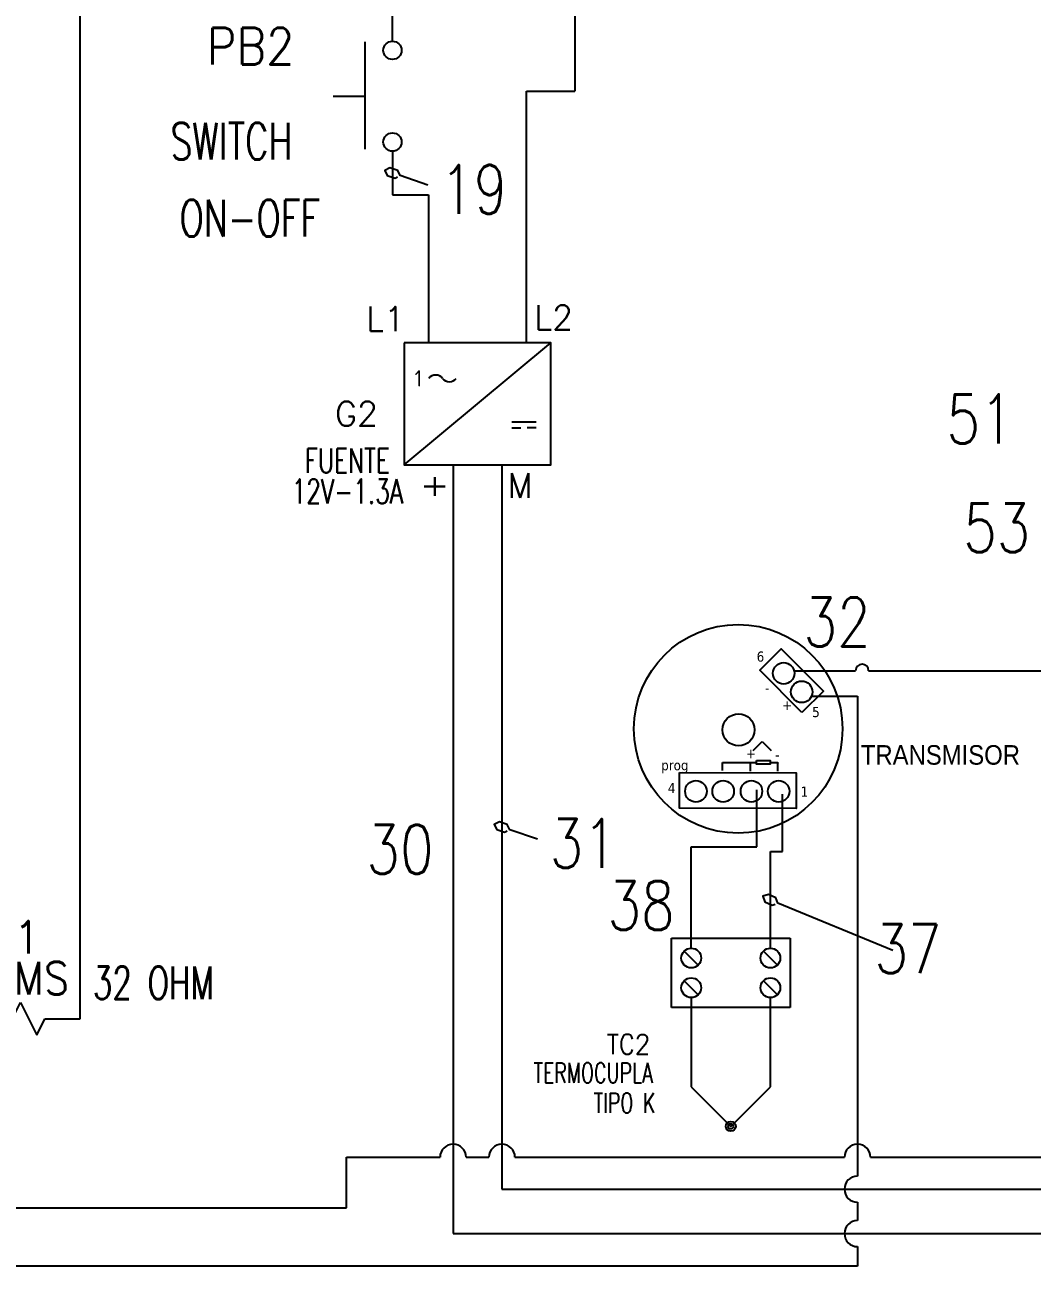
# Model space of a CAD drawing. Header units: millimetres. Extents: x 123.5 to 144.3, y 105.4 to 121.6.
# Drawn here: x 132.851 to 136.715, y 112.913 to 117.672 of the extents above; entities that cross this region are included whole.
import ezdxf
from ezdxf.enums import TextEntityAlignment as Align

# ---------------------------------------------------------------- set-up
doc = ezdxf.new("R2010")
doc.units = ezdxf.units.MM
for name, color, linetype in [('DESC', 250, 'Continuous'), ('MISC', 7, 'Continuous'), ('SYMS', 7, 'Continuous'), ('TAGS', 250, 'Continuous'), ('TERMS', 250, 'Continuous'), ('WIREFIXED', 7, 'Continuous'), ('WIRES', 7, 'Continuous')]:
    doc.layers.add(name, color=color, linetype=linetype)
doc.styles.add('SLDTEXTSTYLE2', font='GOTHIC.TTF', dxfattribs={"width": 0.913})
doc.styles.get("Standard").update_dxf_attribs({"font": 'tahoma.ttf'})
doc.styles.add('WD', font='romans.shx')
doc.styles.add('WD_IEC', font='isocp2.shx', dxfattribs={"width": 0.9, "height": 4})

# ---------------------------------------------------------------- blocks, each defined once
blk = doc.blocks.new('HRE1')
for p, q in [((-0.125, 0), (-0.0938, 0.0625)), ((-0.0938, 0.0625), (-0.0312, -0.0625)), ((-0.0312, -0.0625), (0.0312, 0.0625)), ((0.0312, 0.0625), (0.0938, -0.0625)), ((0.0938, -0.0625), (0.125, 0))]:
    blk.add_line(p, q)
at = {"style": 'WD'}
for tag, width, p in [('INST', 0.7, (0, 0.8883)), ('LOC', 0.7, (0, 0.7187)), ('DESC1', 0.7, (0, 0.5625)), ('DESC2', 0.7, (0, 0.4062)), ('RATING1', 0.9, (0.0055, 0.0938))]:
    blk.add_attdef(tag, text='', height=0.125, dxfattribs=dict(at, width=width)).set_placement(p, align=Align.CENTER)
blk.add_attdef('TAG1', text='', height=0.125, dxfattribs=at).set_placement((0, 0.25), align=Align.CENTER)
for tag, p, height, flags in [('FAMILY', (0.2047, 0.1523), 0.01, 9), ('X4TERM01', (-0.125, 0), 0.0125, 1), ('X1TERM02', (0.125, 0), 0.0125, 1)]:
    blk.add_attdef(tag, p, '', height=height, dxfattribs=dict(at, flags=flags))
at = {"linetype": 'Continuous', "style": 'WD', "flags": 9}
for tag, p in [('MFG', (0.2278, 0.0887)), ('CAT', (0.2297, 0.1082)), ('ASSYCODE', (0.2188, 0.0625))]:
    blk.add_attdef(tag, text='', height=0.01, dxfattribs=at).set_placement(p, align=Align.CENTER)
at = {"linetype": 'Continuous', "style": 'WD', "flags": 8}
blk.add_attdef('TERM01', text='', height=0.125, dxfattribs=at).set_placement((-0.2188, -0.0314), align=Align.TOP_RIGHT)
blk.add_attdef('TERM02', text='', height=0.125, dxfattribs=at).set_placement((0.2188, -0.0314), align=Align.TOP_LEFT)
at = {"style": 'WD', "width": 0.9}
blk.add_attdef('RATING2', text='', height=0.125, dxfattribs=at).set_placement((0.0055, -0.1876), align=Align.TOP_CENTER)
blk = doc.blocks.new('VPW1_1PH')
for p, q in [((-0.125, -0.625), (0.625, 0)), ((0.4252, -0.4038), (0.5503, -0.4038)), ((0.4252, -0.4351), (0.4721, -0.4351)), ((0.5503, -0.4351), (0.5034, -0.4351))]:
    blk.add_line(p, q)
blk.add_lwpolyline([(-0.125, 0), (-0.125, -0.625), (0.625, -0.625), (0.625, 0)], close=True)
for centre, start, end in [((0.0364, -0.2089), 36.8699, 143.1301), ((0.1064, -0.1564), 216.8699, 323.1301)]:
    blk.add_arc(centre, 0.0438, start, end)
at = {"style": 'WD_IEC'}
blk.add_text('1', height=0.084, dxfattribs=at).set_placement((-0.0336, -0.1826), align=Align.MIDDLE_RIGHT)
at = {"linetype": 'Continuous', "style": 'WD', "flags": 8}
for tag, p in [('TERM02', (0.2098, 0.7277)), ('TERM03', (0.46, 0.7275)), ('TERM01', (-0.04, 0.6858)), ('TERM04', (0.085, -0.665)), ('TERM05', (0.335, -0.665))]:
    blk.add_attdef(tag, text='', height=0.125, rotation=90, dxfattribs=at).set_placement(p, align=Align.RIGHT)
at = {"style": 'WD', "width": 0.7}
for tag, p in [('INST', (-0.4155, 0.1687)), ('LOC', (-0.4155, -0.0009)), ('RATING1', (-0.4155, -0.3401)), ('XREF', (-0.4155, -0.5097)), ('DESC1', (-0.4155, -0.666)), ('DESC2', (-0.4155, -0.8222)), ('DESC3', (-0.4155, -0.9766))]:
    blk.add_attdef(tag, text='', height=0.125, dxfattribs=at).set_placement(p, align=Align.CENTER)
at = {"style": 'WD'}
for tag, p, height, flags in [('X2TERM01', (0, 0), 0.0125, 1), ('X2TERM02', (0.25, 0), 0.0125, 1), ('X2TERM03', (0.5, 0), 0.0125, 1), ('FAMILY', (0.6836, -0.525), 0.01, 9), ('X8TERM04', (0.125, -0.625), 0.0125, 1), ('X8TERM05', (0.375, -0.625), 0.0125, 1)]:
    blk.add_attdef(tag, p, '', height=height, dxfattribs=dict(at, flags=flags))
blk.add_attdef('TAG1', text='', height=0.125, dxfattribs=at).set_placement((-0.4155, -0.1705), align=Align.CENTER)
at = {"linetype": 'Continuous', "style": 'WD', "flags": 9}
for tag, p in [('CAT', (0.7108, -0.0659)), ('MFG', (0.7089, -0.0854)), ('ASSYCODE', (0.7089, -0.606))]:
    blk.add_attdef(tag, text='', height=0.01, dxfattribs=at).set_placement(p, align=Align.CENTER)
blk = doc.blocks.new('VPB11')
for p, q in [((-0.0938, 0.1849), (-0.0938, -0.1801)), ((-0.2022, 0), (-0.0938, 0))]:
    blk.add_line(p, q)
for centre in [(0, 0.1562), (0, -0.1562)]:
    blk.add_circle(centre, 0.0312)
at = {"style": 'WD'}
for tag, p, width in [('INST', (0.1269, 0.3902), 0.7), ('LOC', (0.1269, 0.2206), 0.7), ('TAG1', (0.1269, 0.0644), 0.9), ('XREF', (0.1287, -0.09), 0.7), ('DESC1', (0.1287, -0.242), 0.7), ('DESC2', (0.1287, -0.3982), 0.7)]:
    blk.add_attdef(tag, p, '', height=0.125, dxfattribs=dict(at, width=width))
at = {"linetype": 'Continuous', "style": 'WD'}
for tag, height, flags, p in [('TERM01', 0.125, 8, (-0.055, 0.2223)), ('MFG', 0.01, 9, (-0.1421, -0.0881)), ('CAT', 0.01, 9, (-0.1421, -0.0731))]:
    blk.add_attdef(tag, text='', height=height, dxfattribs=dict(at, flags=flags)).set_placement(p, align=Align.RIGHT)
at = {"color": 7, "style": 'WD', "flags": 1}
for tag, p in [('X2TERM01', (0, 0.1875)), ('X8TERM02', (0, -0.1875))]:
    blk.add_attdef(tag, p, '', height=0.0125, dxfattribs=at)
at = {"color": 7, "style": 'WD'}
for tag, p in [('X4LINK', (-0.2656, 0)), ('X1LINK', (0, 0))]:
    blk.add_attdef(tag, p, '', height=0.01, dxfattribs=at)
at = {"style": 'WD'}
for tag, flags, p in [('FAMILY', 9, (-0.1421, -0.0365)), ('CONTACT', 1, (-0.1421, -0.0531))]:
    blk.add_attdef(tag, text='', height=0.01, dxfattribs=dict(at, flags=flags)).set_placement(p, align=Align.RIGHT)
at = {"linetype": 'Continuous', "style": 'WD', "flags": 9}
blk.add_attdef('ASSYCODE', text='', height=0.01, dxfattribs=at).set_placement((-0.1551, -0.1064), align=Align.CENTER)
at = {"linetype": 'Continuous', "style": 'WD', "flags": 8}
blk.add_attdef('TERM02', text='', height=0.125, dxfattribs=at).set_placement((-0.0407, -0.2291), align=Align.TOP_RIGHT)
blk = doc.blocks.new('VTC1LTB')
for p, q in [((-0.125, 0.0625), (0.625, 0.0625)), ((-0.125, -0.375), (-0.125, 0.0625)), ((0.625, 0.0625), (0.625, -0.375)), ((-0.0442, -0.0183), (0.0442, -0.1067)), ((0.4558, -0.0183), (0.5442, -0.1067)), ((-0.0442, -0.2058), (0.0442, -0.2942)), ((0.4558, -0.2058), (0.5442, -0.2942)), ((0, -0.3125), (0, -0.875)), ((0.5, -0.875), (0.5, -0.3125)), ((0.625, -0.375), (-0.125, -0.375)), ((0, -0.875), (0.25, -1.125)), ((0.25, -1.125), (0.5, -0.875))]:
    blk.add_line(p, q)
for centre, radius in [((0, -0.0625), 0.0625), ((0.5, -0.0625), 0.0625), ((0, -0.25), 0.0625), ((0.5, -0.25), 0.0625), ((0.25, -1.125), 0.0313), ((0.25, -1.125), 0.0163)]:
    blk.add_circle(centre, radius)
at = {"color": 7, "style": 'WD', "flags": 1}
for tag, p in [('X8TERM01', (0, 0)), ('X8TERM02', (0.5, 0)), ('X4TERM01', (-0.0625, -0.0625)), ('X1TERM02', (0.5625, -0.0625))]:
    blk.add_attdef(tag, p, '', height=0.0125, dxfattribs=at)
at = {"linetype": 'Continuous', "style": 'WD', "flags": 8}
blk.add_attdef('TERM02', text='', height=0.125, rotation=90, dxfattribs=at).set_placement((0.4062, -0.0312), align=Align.RIGHT)
blk.add_attdef('TERM01', text='', height=0.125, rotation=90, dxfattribs=at).set_placement((0.0938, -0.0312), align=Align.TOP_RIGHT)
at = {"style": 'WD'}
for tag, p, width in [('INST', (0.6875, -0.3598), 0.7), ('LOC', (0.6875, -0.5294), 0.7), ('TAG1', (0.6894, -0.6856), 0.9), ('DESC1', (0.6912, -0.8419), 0.7), ('DESC2', (0.6912, -0.9981), 0.7), ('RATING1', (0.375, -1.1875), 0.9), ('WDTAGALT', (0.6875, -1.375), 0.7)]:
    blk.add_attdef(tag, p, '', height=0.125, dxfattribs=dict(at, width=width))
at = {"style": 'WD', "flags": 9}
blk.add_attdef('FAMILY', (0.2235, -1.1939), '', height=0.01, dxfattribs=at)
at = {"linetype": 'Continuous', "style": 'WD'}
for tag, p, flags in [('CAT', (0.2239, -1.2234), 1), ('MFG', (0.2534, -1.2075), 1), ('ASSYCODE', (0.2884, -1.2205), 9)]:
    blk.add_attdef(tag, p, '', height=0.01, dxfattribs=dict(at, flags=flags))
blk = doc.blocks.new('WD_WNV')
at = {"style": 'WD', "flags": 1}
for tag, p in [('W01USER', (-0.0625, 0.0938)), ('W02USER', (-0.0625, 0.0859)), ('W03USER', (-0.0625, 0.0781)), ('W04USER', (-0.0625, 0.0703)), ('W05USER', (-0.0625, 0.0625)), ('W06USER', (-0.0625, 0.0547)), ('W07USER', (-0.0625, 0.0469)), ('W08USER', (-0.0625, 0.0391)), ('W09USER', (-0.0625, 0.0312)), ('W10USER', (-0.0625, 0.0234))]:
    blk.add_attdef(tag, text='', height=0.005, dxfattribs=at).set_placement(p, align=Align.CENTER)
at = {"linetype": 'Continuous', "style": 'WD', "width": 0.8}
blk.add_attdef('WIRENO', text='', height=0.125, dxfattribs=at).set_placement((-0.05, 0), align=Align.MIDDLE_RIGHT)
blk = doc.blocks.new('WD_WNH')
at = {"linetype": 'Continuous', "style": 'WD', "width": 0.8}
blk.add_attdef('WIRENO', text='', height=0.125, dxfattribs=at).set_placement((0, 0.0625), align=Align.CENTER)
at = {"style": 'WD', "flags": 1}
for tag, p in [('W01USER', (0, 0.0781)), ('W02USER', (0, 0.0703)), ('W03USER', (0, 0.0625)), ('W04USER', (0, 0.0547)), ('W05USER', (0, 0.0469)), ('W06USER', (0, 0.0391)), ('W07USER', (0, 0.0312)), ('W08USER', (0, 0.0234)), ('W09USER', (0, 0.0156)), ('W10USER', (0, 0.0078))]:
    blk.add_attdef(tag, text='', height=0.005, dxfattribs=at).set_placement(p, align=Align.CENTER)

msp = doc.modelspace()

# ---------------------------------------------------------------- linework, layer by layer
at = {"layer": 'DESC'}
for p, q in [((135.6443, 114.8898), (135.6791, 114.9245)), ((135.6791, 114.9245), (135.7138, 114.8898)), ((135.5267, 114.8132), (135.5267, 114.8444)), ((135.5267, 114.8444), (135.6335, 114.8444)), ((135.6334, 114.8444), (135.6567, 114.8444)), ((135.6335, 114.8444), (135.6335, 114.8184)), ((135.7104, 114.8447), (135.739, 114.8447)), ((135.7392, 114.8447), (135.7393, 114.8416)), ((135.7393, 114.8108), (135.7393, 114.8416)), ((135.6334, 114.8186), (135.6334, 114.8113))]:
    msp.add_line(p, q, dxfattribs=at)
at = {"layer": 'DESC', "color": 7, "true_color": 0xffffff}
msp.add_line((135.739, 114.8447), (135.7392, 114.8447), dxfattribs=at)
at = {"layer": 'DESC', "color": 7}
for points in [[(135.8318, 115.0357), (135.6698, 115.1976), (135.752, 115.2799), (135.9141, 115.1181)], [(135.3625, 114.8053), (135.8099, 114.8043), (135.8096, 114.668), (135.3621, 114.6691)]]:
    msp.add_lwpolyline(points, close=True, dxfattribs=at)
at = {"layer": 'DESC'}
msp.add_lwpolyline([(135.657, 114.8515), (135.7102, 114.8515), (135.7102, 114.8374), (135.657, 114.8374)], close=True, dxfattribs=at)
at = {"layer": 'DESC', "color": 7}
for centre, radius in [((135.5873, 114.9734), 0.4), ((135.7615, 115.1861), 0.0413), ((135.831, 115.115), 0.0413), ((135.4251, 114.7338), 0.0413), ((135.5296, 114.7338), 0.0413), ((135.6381, 114.7338), 0.0413), ((135.7426, 114.7338), 0.0413)]:
    msp.add_circle(centre, radius, dxfattribs=at)
at = {"layer": 'DESC', "color": 7, "linetype": 'ByBlock'}
msp.add_circle((135.5887, 114.9694), 0.0613, dxfattribs=at)
at = {"layer": 'WIREFIXED'}
for points in [[(134.3971, 117.0578), (134.2908, 117.0941), (134.2811, 117.1139), (134.2515, 117.124), (134.2316, 117.1143), (134.2414, 117.0944), (134.271, 117.0843), (134.2809, 117.0892)], [(134.817, 114.5503), (134.7107, 114.5866), (134.7009, 114.6064), (134.6713, 114.6165), (134.6515, 114.6068), (134.6613, 114.5869), (134.6908, 114.5769), (134.7007, 114.5817)], [(136.1799, 114.1233), (135.739, 114.3047), (135.7315, 114.3255), (135.7032, 114.3388), (135.6824, 114.3313), (135.6899, 114.3105), (135.7182, 114.2972), (135.7286, 114.301)]]:
    msp.add_lwpolyline(points, dxfattribs=at)
at = {"layer": 'WIRES'}
for p, q in [((134.2612, 117.6096), (134.2612, 118.137)), ((134.9602, 118.137), (134.9602, 117.4178)), ((133.0628, 113.8616), (133.0628, 117.9129)), ((134.7748, 116.4536), (134.7748, 117.4178)), ((134.7748, 117.4178), (134.9602, 117.4178)), ((134.2612, 117.1877), (134.2612, 117.0206)), ((134.2612, 117.0206), (134.3998, 117.0206)), ((134.3998, 117.0206), (134.3998, 116.4536)), ((134.4936, 115.9848), (134.4936, 113.0382)), ((134.6811, 115.9848), (134.6811, 113.2085)), ((135.8017, 115.1957), (136.0375, 115.1957)), ((136.0875, 115.1957), (136.8294, 115.1957)), ((135.8687, 115.0981), (136.0448, 115.0981)), ((136.0448, 115.0981), (136.0448, 113.2585)), ((135.6588, 114.5208), (135.6588, 114.7396)), ((135.7568, 114.5035), (135.7568, 114.7223)), ((135.4071, 114.1325), (135.4071, 114.5208)), ((135.4071, 114.5208), (135.6588, 114.5208)), ((135.7107, 114.1325), (135.7107, 114.5035)), ((135.7107, 114.5035), (135.7568, 114.5035)), ((132.9281, 113.8616), (133.0628, 113.8616)), ((134.0846, 113.1368), (134.0846, 113.331)), ((134.0846, 113.331), (134.4436, 113.331)), ((134.5436, 113.331), (134.6311, 113.331)), ((134.7311, 113.331), (135.9948, 113.331)), ((136.0948, 113.331), (137.0769, 113.331)), ((134.6811, 113.2085), (137.8507, 113.2085)), ((130.5358, 113.1368), (134.0846, 113.1368)), ((136.0448, 113.1585), (136.0448, 113.0882)), ((134.4936, 113.0382), (138.0519, 113.0382)), ((136.0448, 112.9882), (136.0448, 112.9134)), ((136.0448, 112.9134), (127.1411, 112.9134))]:
    msp.add_line(p, q, dxfattribs=at)
for centre, radius, start, end in [((136.0625, 115.1957), 0.025, 0, 180), ((134.4936, 113.331), 0.05, 0, 180), ((134.6811, 113.331), 0.05, 0, 180), ((136.0448, 113.331), 0.05, 0, 180), ((136.0448, 113.2085), 0.05, 90, 270), ((136.0448, 113.0382), 0.05, 90, 270)]:
    msp.add_arc(centre, radius, start, end, dxfattribs=at)

# ---------------------------------------------------------------- block references
at = {"layer": 'SYMS'}
ref = msp.add_blockref('VPB11', (134.2612, 117.3986), dxfattribs=dict(at, xscale=1.125, yscale=1.125, zscale=1.125))
ref.add_attrib('DESC2', 'ON-OFF', (133.4444, 116.8605), dxfattribs={"layer": 'DESC', "height": 0.14062, "style": 'WD', "width": 0.7})
ref.add_attrib('DESC1', 'SWITCH', (133.4096, 117.1556), dxfattribs={"layer": 'DESC', "height": 0.14062, "style": 'WD', "width": 0.7})
ref.add_attrib('TAG1', 'PB2', (133.5487, 117.5202), dxfattribs={"layer": 'TAGS', "height": 0.14062, "style": 'WD', "width": 0.9})
ref = msp.add_blockref('VPW1_1PH', (134.3998, 116.4536), dxfattribs=dict(at, xscale=0.75, yscale=0.75, zscale=0.75))
ref.add_attrib('DESC1', 'FUENTE', dxfattribs={"layer": 'DESC', "height": 0.09375, "style": 'WD', "width": 0.7}).set_placement((134.0882, 115.9541), align=Align.CENTER)
ref.add_attrib('DESC2', '12V-1.3A', dxfattribs={"layer": 'DESC', "height": 0.09375, "style": 'WD', "width": 0.7}).set_placement((134.0882, 115.8369), align=Align.CENTER)
ref.add_attrib('TAG1', 'G2', dxfattribs={"layer": 'TAGS', "height": 0.09375, "style": 'WD'}).set_placement((134.123, 116.1344), align=Align.CENTER)
ref.add_attrib('TERM03', 'L2', dxfattribs={"layer": 'TERMS', "linetype": 'Continuous', "height": 0.09375, "style": 'WD', "flags": 8}).set_placement((134.9538, 116.5035), align=Align.RIGHT)
ref.add_attrib('TERM01', 'L1', dxfattribs={"layer": 'TERMS', "linetype": 'Continuous', "height": 0.09375, "style": 'WD', "flags": 8}).set_placement((134.3089, 116.4984), align=Align.RIGHT)
ref.add_attrib('TERM05', 'M', dxfattribs={"layer": 'TERMS', "linetype": 'Continuous', "height": 0.0938, "style": 'WD', "flags": 8}).set_placement((134.7991, 115.8592), align=Align.RIGHT)
ref.add_attrib('TERM04', '+', dxfattribs={"layer": 'TERMS', "linetype": 'Continuous', "height": 0.0938, "rotation": 90, "style": 'WD', "flags": 8}).set_placement((134.4636, 115.9548), align=Align.RIGHT)
ref = msp.add_blockref('HRE1', (132.8031, 113.8616), dxfattribs=at)
ref.add_attrib('RATING1', 'OHMS', dxfattribs={"layer": 'MISC', "height": 0.125, "style": 'WD', "width": 0.9}).set_placement((132.8086, 113.9553), align=Align.CENTER)
ref.add_attrib('DESC1', '32 OHM', dxfattribs={"layer": 'DESC', "height": 0.125, "style": 'WD', "width": 0.7}).set_placement((133.3442, 113.937), align=Align.CENTER)
ref.add_attrib('TAG1', 'R1', dxfattribs={"layer": 'TAGS', "height": 0.125, "style": 'WD'}).set_placement((132.8031, 114.1116), align=Align.CENTER)
ref = msp.add_blockref('VTC1LTB', (135.4071, 114.1325), dxfattribs=dict(at, xscale=0.6072045674819488, yscale=0.6072045674819488, zscale=0.6072045674819488))
ref.add_attrib('DESC2', 'TIPO K', (135.0326, 113.5012), dxfattribs={"layer": 'DESC', "height": 0.0759, "style": 'WD', "width": 0.7})
ref.add_attrib('DESC1', 'TERMOCUPLA', (134.802, 113.6164), dxfattribs={"layer": 'DESC', "height": 0.0759, "style": 'WD', "width": 0.7})
ref.add_attrib('TAG1', 'TC2', (135.0829, 113.7261), dxfattribs={"layer": 'TAGS', "height": 0.0759, "style": 'WD', "width": 0.9})
at = {"layer": 'WIREFIXED'}
ref = msp.add_blockref('WD_WNV', (134.2612, 117.1042), dxfattribs=dict(at, xscale=1.5, yscale=1.5, zscale=1.5))
ref.add_attrib('WIRENOF', '19', dxfattribs={"linetype": 'Continuous', "height": 0.1875, "style": 'WD', "width": 0.8}).set_placement((134.4445, 117.0417), align=Align.MIDDLE_LEFT)
ref = msp.add_blockref('WD_WNV', (136.7187, 116.1614), dxfattribs=dict(at, xscale=1.5, yscale=1.5, zscale=1.5))
ref.add_attrib('WIRENOF', '51', dxfattribs={"linetype": 'Continuous', "height": 0.1875, "style": 'WD', "width": 0.8}).set_placement((136.6437, 116.1614), align=Align.MIDDLE_RIGHT)
ref = msp.add_blockref('WD_WNH', (135.7043, 115.5563), dxfattribs=dict(at, xscale=1.5, yscale=1.5, zscale=1.5))
ref.add_attrib('WIRENOF', '53', dxfattribs={"linetype": 'Continuous', "height": 0.1875, "style": 'WD', "width": 0.8}).set_placement((136.5793, 115.6501), align=Align.CENTER)
ref = msp.add_blockref('WD_WNH', (135.9667, 115.1957), dxfattribs=dict(at, xscale=1.5, yscale=1.5, zscale=1.5))
ref.add_attrib('WIRENOF', '32', dxfattribs={"linetype": 'Continuous', "height": 0.1875, "style": 'WD', "width": 0.8}).set_placement((135.9667, 115.2894), align=Align.CENTER)
ref = msp.add_blockref('WD_WNV', (134.4936, 114.5115), dxfattribs=dict(at, xscale=1.5, yscale=1.5, zscale=1.5))
ref.add_attrib('WIRENOF', '30', dxfattribs={"linetype": 'Continuous', "height": 0.1875, "style": 'WD', "width": 0.8}).set_placement((134.4186, 114.5115), align=Align.MIDDLE_RIGHT)
ref = msp.add_blockref('WD_WNV', (134.6811, 114.5967), dxfattribs=dict(at, xscale=1.5, yscale=1.5, zscale=1.5))
ref.add_attrib('WIRENOF', '31', dxfattribs={"linetype": 'Continuous', "height": 0.1875, "style": 'WD', "width": 0.8}).set_placement((134.8643, 114.5342), align=Align.MIDDLE_LEFT)
ref = msp.add_blockref('WD_WNV', (135.6349, 114.4212), dxfattribs=dict(at, xscale=1.5, yscale=1.5, zscale=1.5))
ref.add_attrib('WIRENOF', '38', dxfattribs={"linetype": 'Continuous', "height": 0.1875, "style": 'WD', "width": 0.8}).set_placement((135.3434, 114.2962), align=Align.MIDDLE_RIGHT)
ref = msp.add_blockref('WD_WNV', (135.7107, 114.318), dxfattribs=dict(at, xscale=1.5, yscale=1.5, zscale=1.5))
ref.add_attrib('WIRENOF', '37', dxfattribs={"linetype": 'Continuous', "height": 0.1875, "style": 'WD', "width": 0.8}).set_placement((136.1105, 114.1305), align=Align.MIDDLE_LEFT)

# ---------------------------------------------------------------- texts
at = {"layer": 'DESC'}
for s, height, p in [('6', 0.0387, (135.6581, 115.231)), ('5', 0.0387, (135.8711, 115.0183)), ('prog', 0.03869, (135.292, 114.8143)), ('4', 0.0387, (135.3176, 114.7269)), ('1', 0.0387, (135.8269, 114.7133))]:
    msp.add_text(s, height=height, dxfattribs=at).set_placement(p)
for s, p in [('-', (135.7068, 115.1398)), ('+', (135.7941, 115.0782)), ('+', (135.6554, 114.8932)), ('-', (135.7458, 114.8839))]:
    msp.add_text(s, height=0.0387, rotation=180, dxfattribs=at).set_placement(p)
at = {"layer": 'DESC', "insert": (136.0577, 114.9108), "char_height": 0.075, "attachment_point": 1, "style": 'SLDTEXTSTYLE2'}
msp.add_mtext_dynamic_manual_height_columns('TRANSMISOR', width=0.807158, gutter_width=0.9521, heights=[0], dxfattribs=at)

doc.saveas('drawing.dxf')
